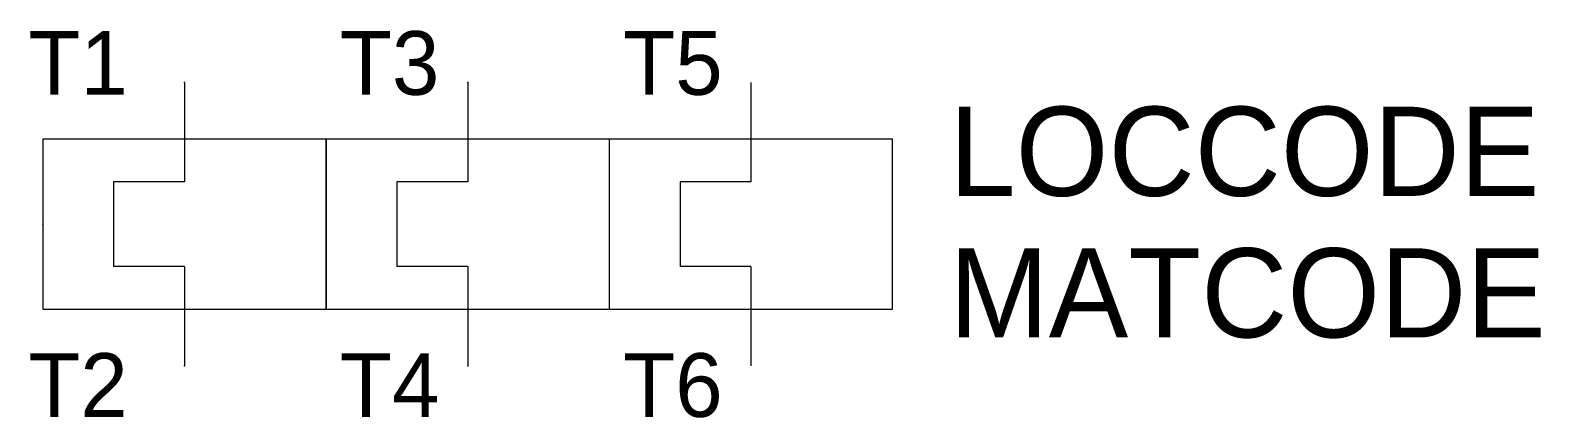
# Model space of a CAD drawing. Extents: x -5.4 to 47.9, y -6.8 to 6.9.
import ezdxf
from ezdxf.enums import TextEntityAlignment as Align

# ---------------------------------------------------------------- set-up
doc = ezdxf.new("R2010")
doc.units = 0
doc.layers.get('0').update_dxf_attribs({"linetype": 'CONTINUOUS'})
for name, color, linetype in [('A', 7, 'CONTINUOUS'), ('C', 6, 'CONTINUOUS'), ('T2', 1, 'CONTINUOUS')]:
    doc.layers.add(name, color=color, linetype=linetype)

msp = doc.modelspace()

# ---------------------------------------------------------------- linework, layer by layer
at = {"color": 0}
for p, q in [((0, 5), (0, 3)), ((10, 5), (10, 3)), ((20, 5), (20, 3)), ((-5, 3), (-5, -3)), ((0, 3), (-5, 3)), ((5, 3), (0, 3)), ((0, 3), (0, 1.5)), ((10, 3), (5, 3)), ((5, 3), (5, -3)), ((5, -3), (5, 3)), ((10, 3), (10, 1.5)), ((15, 3), (10, 3)), ((15, -3), (15, 3)), ((20, 3), (15, 3)), ((25, 3), (20, 3)), ((20, 3), (20, 1.5)), ((25, -3), (25, 3)), ((-2.5, 1.5), (-2.5, -1.5)), ((0, 1.5), (-2.5, 1.5)), ((10, 1.5), (7.5, 1.5)), ((7.5, 1.5), (7.5, -1.5)), ((17.5, 1.5), (17.5, -1.5)), ((20, 1.5), (17.5, 1.5)), ((0, -1.5), (-2.5, -1.5)), ((0, -1.5), (0, -3)), ((10, -1.5), (7.5, -1.5)), ((10, -1.5), (10, -3)), ((20, -1.5), (17.5, -1.5)), ((20, -1.5), (20, -3)), ((-5, -3), (0, -3)), ((0, -3), (0, -5)), ((0, -3), (5, -3)), ((5, -3), (10, -3)), ((10, -3), (15, -3)), ((10, -3), (10, -5)), ((15, -3), (20, -3)), ((20, -3), (20, -5)), ((20, -3), (25, -3))]:
    msp.add_line(p, q, dxfattribs=at)
at = {"layer": 'A', "color": 0}
msp.add_point((-5, 0), dxfattribs=at)
at = {"layer": 'C', "color": 0}
for p in [(0, 5), (10, 5), (0, -5), (10, -5)]:
    msp.add_point(p, dxfattribs=at)

# ---------------------------------------------------------------- texts
at = {"color": 0, "linetype": 'CONTINUOUS'}
for tag, p in [('LOCCODE', (27, 1)), ('MATCODE', (27, -4))]:
    msp.add_attdef(tag, p, '', height=3.15, dxfattribs=at)
at = {"layer": 'T2', "color": 0, "linetype": 'CONTINUOUS'}
for tag, text, p in [('T1', '1', (-2, 4.57)), ('T3', '3', (9, 4.57)), ('T5', '5', (19, 4.57)), ('T2', '2', (-2, -6.808)), ('T4', '4', (9, -6.808)), ('T6', '6', (19, -6.808))]:
    msp.add_attdef(tag, text=text, height=2.25, dxfattribs=at).set_placement(p, align=Align.RIGHT)

doc.saveas('drawing.dxf')
